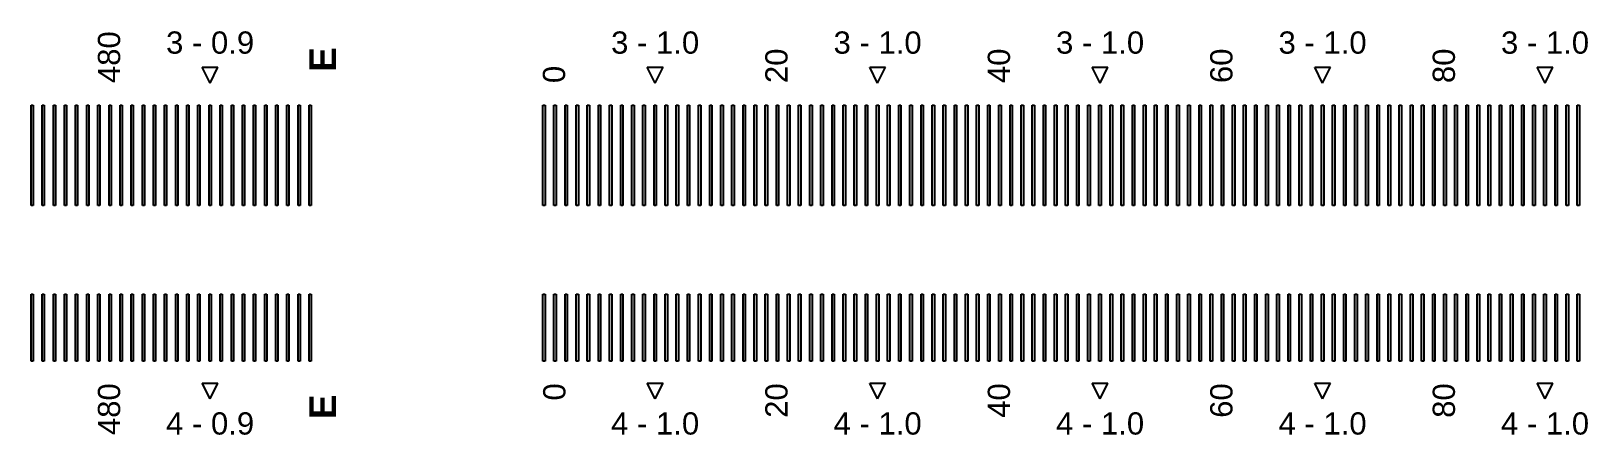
# Model space of a CAD drawing. Extents: x -24493 to 76507, y 84496 to 185496.
# Drawn here: x 28427 to 29127, y 155025 to 155207 of the extents above; entities that cross this region are included whole.
import ezdxf

# ---------------------------------------------------------------- set-up
doc = ezdxf.new("R2010")
doc.units = 13
doc.layers.add('CL - Label-1', color=120, linetype='Continuous')
doc.layers.add('CL - Label-2', color=132, linetype='Continuous')
doc.layers.add('CL - Sub-Micro', color=7, linetype='Continuous', true_color=0x47d1ff)
doc.styles.get("Standard").update_dxf_attribs({"font": 'arial.ttf'})

msp = doc.modelspace()

# ---------------------------------------------------------------- linework, layer by layer
at = {"layer": 'CL - Label-2'}
for p, q in [((28507.24, 155183.36), (28503.7, 155190.46)), ((28503.7, 155190.46), (28510.77, 155190.46)), ((28507.24, 155183.36), (28510.77, 155190.46)), ((28707.29, 155183.36), (28703.75, 155190.46)), ((28703.75, 155190.46), (28710.82, 155190.46)), ((28707.29, 155183.36), (28710.82, 155190.46)), ((28807.29, 155183.36), (28803.75, 155190.46)), ((28803.75, 155190.46), (28810.82, 155190.46)), ((28807.29, 155183.36), (28810.82, 155190.46)), ((28907.29, 155183.36), (28903.75, 155190.46)), ((28903.75, 155190.46), (28910.82, 155190.46)), ((28907.29, 155183.36), (28910.82, 155190.46)), ((29007.29, 155183.36), (29003.75, 155190.46)), ((29003.75, 155190.46), (29010.82, 155190.46)), ((29007.29, 155183.36), (29010.82, 155190.46)), ((29107.29, 155183.36), (29103.75, 155190.46)), ((29103.75, 155190.46), (29110.82, 155190.46)), ((29107.29, 155183.36), (29110.82, 155190.46)), ((28507.24, 155041.29), (28503.7, 155048.39)), ((28503.7, 155048.39), (28510.77, 155048.39)), ((28507.24, 155041.29), (28510.77, 155048.39)), ((28707.29, 155041.29), (28703.75, 155048.39)), ((28703.75, 155048.39), (28710.82, 155048.39)), ((28707.29, 155041.29), (28710.82, 155048.39)), ((28807.29, 155041.29), (28803.75, 155048.39)), ((28803.75, 155048.39), (28810.82, 155048.39)), ((28807.29, 155041.29), (28810.82, 155048.39)), ((28907.29, 155041.29), (28903.75, 155048.39)), ((28903.75, 155048.39), (28910.82, 155048.39)), ((28907.29, 155041.29), (28910.82, 155048.39)), ((29007.29, 155041.29), (29003.75, 155048.39)), ((29003.75, 155048.39), (29010.82, 155048.39)), ((29007.29, 155041.29), (29010.82, 155048.39)), ((29107.29, 155041.29), (29103.75, 155048.39)), ((29103.75, 155048.39), (29110.82, 155048.39)), ((29107.29, 155041.29), (29110.82, 155048.39))]:
    msp.add_line(p, q, dxfattribs=at)
at = {"layer": 'CL - Sub-Micro'}
for p, q in [((28426.79, 155173.36), (28427.69, 155173.36)), ((28426.79, 155128.36), (28426.79, 155173.36)), ((28427.69, 155173.36), (28427.69, 155128.36)), ((28431.79, 155173.36), (28432.69, 155173.36)), ((28431.79, 155128.36), (28431.79, 155173.36)), ((28432.69, 155173.36), (28432.69, 155128.36)), ((28436.79, 155173.36), (28437.69, 155173.36)), ((28436.79, 155128.36), (28436.79, 155173.36)), ((28437.69, 155173.36), (28437.69, 155128.36)), ((28441.79, 155173.36), (28442.69, 155173.36)), ((28441.79, 155128.36), (28441.79, 155173.36)), ((28442.69, 155173.36), (28442.69, 155128.36)), ((28446.79, 155173.36), (28447.69, 155173.36)), ((28446.79, 155128.36), (28446.79, 155173.36)), ((28447.69, 155173.36), (28447.69, 155128.36)), ((28451.79, 155173.36), (28452.69, 155173.36)), ((28451.79, 155128.36), (28451.79, 155173.36)), ((28452.69, 155173.36), (28452.69, 155128.36)), ((28456.79, 155173.36), (28457.69, 155173.36)), ((28456.79, 155128.36), (28456.79, 155173.36)), ((28457.69, 155173.36), (28457.69, 155128.36)), ((28461.79, 155173.36), (28462.69, 155173.36)), ((28461.79, 155128.36), (28461.79, 155173.36)), ((28462.69, 155173.36), (28462.69, 155128.36)), ((28466.79, 155173.36), (28467.69, 155173.36)), ((28466.79, 155128.36), (28466.79, 155173.36)), ((28467.69, 155173.36), (28467.69, 155128.36)), ((28471.79, 155173.36), (28472.69, 155173.36)), ((28471.79, 155128.36), (28471.79, 155173.36)), ((28472.69, 155173.36), (28472.69, 155128.36)), ((28476.79, 155173.36), (28477.69, 155173.36)), ((28476.79, 155128.36), (28476.79, 155173.36)), ((28477.69, 155173.36), (28477.69, 155128.36)), ((28481.79, 155173.36), (28482.69, 155173.36)), ((28481.79, 155128.36), (28481.79, 155173.36)), ((28482.69, 155173.36), (28482.69, 155128.36)), ((28486.79, 155173.36), (28487.69, 155173.36)), ((28486.79, 155128.36), (28486.79, 155173.36)), ((28487.69, 155173.36), (28487.69, 155128.36)), ((28491.79, 155173.36), (28492.69, 155173.36)), ((28491.79, 155128.36), (28491.79, 155173.36)), ((28492.69, 155173.36), (28492.69, 155128.36)), ((28496.79, 155173.36), (28497.69, 155173.36)), ((28496.79, 155128.36), (28496.79, 155173.36)), ((28497.69, 155173.36), (28497.69, 155128.36)), ((28501.79, 155173.36), (28502.69, 155173.36)), ((28501.79, 155128.36), (28501.79, 155173.36)), ((28502.69, 155173.36), (28502.69, 155128.36)), ((28506.79, 155173.36), (28507.69, 155173.36)), ((28506.79, 155128.36), (28506.79, 155173.36)), ((28507.69, 155173.36), (28507.69, 155128.36)), ((28511.79, 155173.36), (28512.69, 155173.36)), ((28511.79, 155128.36), (28511.79, 155173.36)), ((28512.69, 155173.36), (28512.69, 155128.36)), ((28516.79, 155173.36), (28517.69, 155173.36)), ((28516.79, 155128.36), (28516.79, 155173.36)), ((28517.69, 155173.36), (28517.69, 155128.36)), ((28521.79, 155173.36), (28522.69, 155173.36)), ((28521.79, 155128.36), (28521.79, 155173.36)), ((28522.69, 155173.36), (28522.69, 155128.36)), ((28526.79, 155173.36), (28527.69, 155173.36)), ((28526.79, 155128.36), (28526.79, 155173.36)), ((28527.69, 155173.36), (28527.69, 155128.36)), ((28531.79, 155173.36), (28532.69, 155173.36)), ((28531.79, 155128.36), (28531.79, 155173.36)), ((28532.69, 155173.36), (28532.69, 155128.36)), ((28536.79, 155173.36), (28537.69, 155173.36)), ((28536.79, 155128.36), (28536.79, 155173.36)), ((28537.69, 155173.36), (28537.69, 155128.36)), ((28541.79, 155173.36), (28542.69, 155173.36)), ((28541.79, 155128.36), (28541.79, 155173.36)), ((28542.69, 155173.36), (28542.69, 155128.36)), ((28546.79, 155173.36), (28547.69, 155173.36)), ((28546.79, 155128.36), (28546.79, 155173.36)), ((28547.69, 155173.36), (28547.69, 155128.36)), ((28551.79, 155173.36), (28552.69, 155173.36)), ((28551.79, 155128.36), (28551.79, 155173.36)), ((28552.69, 155173.36), (28552.69, 155128.36)), ((28656.79, 155173.36), (28657.79, 155173.36)), ((28656.79, 155128.36), (28656.79, 155173.36)), ((28657.79, 155173.36), (28657.79, 155128.36)), ((28661.79, 155173.36), (28662.79, 155173.36)), ((28661.79, 155128.36), (28661.79, 155173.36)), ((28662.79, 155173.36), (28662.79, 155128.36)), ((28666.79, 155173.36), (28667.79, 155173.36)), ((28666.79, 155128.36), (28666.79, 155173.36)), ((28667.79, 155173.36), (28667.79, 155128.36)), ((28671.79, 155173.36), (28672.79, 155173.36)), ((28671.79, 155128.36), (28671.79, 155173.36)), ((28672.79, 155173.36), (28672.79, 155128.36)), ((28676.79, 155173.36), (28677.79, 155173.36)), ((28676.79, 155128.36), (28676.79, 155173.36)), ((28677.79, 155173.36), (28677.79, 155128.36)), ((28681.79, 155173.36), (28682.79, 155173.36)), ((28681.79, 155128.36), (28681.79, 155173.36)), ((28682.79, 155173.36), (28682.79, 155128.36)), ((28686.79, 155173.36), (28687.79, 155173.36)), ((28686.79, 155128.36), (28686.79, 155173.36)), ((28687.79, 155173.36), (28687.79, 155128.36)), ((28691.79, 155173.36), (28692.79, 155173.36)), ((28691.79, 155128.36), (28691.79, 155173.36)), ((28692.79, 155173.36), (28692.79, 155128.36)), ((28696.79, 155173.36), (28697.79, 155173.36)), ((28696.79, 155128.36), (28696.79, 155173.36)), ((28697.79, 155173.36), (28697.79, 155128.36)), ((28701.79, 155173.36), (28702.79, 155173.36)), ((28701.79, 155128.36), (28701.79, 155173.36)), ((28702.79, 155173.36), (28702.79, 155128.36)), ((28706.79, 155173.36), (28707.79, 155173.36)), ((28706.79, 155128.36), (28706.79, 155173.36)), ((28707.79, 155173.36), (28707.79, 155128.36)), ((28711.79, 155173.36), (28712.79, 155173.36)), ((28711.79, 155128.36), (28711.79, 155173.36)), ((28712.79, 155173.36), (28712.79, 155128.36)), ((28716.79, 155173.36), (28717.79, 155173.36)), ((28716.79, 155128.36), (28716.79, 155173.36)), ((28717.79, 155173.36), (28717.79, 155128.36)), ((28721.79, 155173.36), (28722.79, 155173.36)), ((28721.79, 155128.36), (28721.79, 155173.36)), ((28722.79, 155173.36), (28722.79, 155128.36)), ((28726.79, 155173.36), (28727.79, 155173.36)), ((28726.79, 155128.36), (28726.79, 155173.36)), ((28727.79, 155173.36), (28727.79, 155128.36)), ((28731.79, 155173.36), (28732.79, 155173.36)), ((28731.79, 155128.36), (28731.79, 155173.36)), ((28732.79, 155173.36), (28732.79, 155128.36)), ((28736.79, 155173.36), (28737.79, 155173.36)), ((28736.79, 155128.36), (28736.79, 155173.36)), ((28737.79, 155173.36), (28737.79, 155128.36)), ((28741.79, 155173.36), (28742.79, 155173.36)), ((28741.79, 155128.36), (28741.79, 155173.36)), ((28742.79, 155173.36), (28742.79, 155128.36)), ((28746.79, 155173.36), (28747.79, 155173.36)), ((28746.79, 155128.36), (28746.79, 155173.36)), ((28747.79, 155173.36), (28747.79, 155128.36)), ((28751.79, 155173.36), (28752.79, 155173.36)), ((28751.79, 155128.36), (28751.79, 155173.36)), ((28752.79, 155173.36), (28752.79, 155128.36)), ((28756.79, 155173.36), (28757.79, 155173.36)), ((28756.79, 155128.36), (28756.79, 155173.36)), ((28757.79, 155173.36), (28757.79, 155128.36)), ((28761.79, 155173.36), (28762.79, 155173.36)), ((28761.79, 155128.36), (28761.79, 155173.36)), ((28762.79, 155173.36), (28762.79, 155128.36)), ((28766.79, 155173.36), (28767.79, 155173.36)), ((28766.79, 155128.36), (28766.79, 155173.36)), ((28767.79, 155173.36), (28767.79, 155128.36)), ((28771.79, 155173.36), (28772.79, 155173.36)), ((28771.79, 155128.36), (28771.79, 155173.36)), ((28772.79, 155173.36), (28772.79, 155128.36)), ((28776.79, 155173.36), (28777.79, 155173.36)), ((28776.79, 155128.36), (28776.79, 155173.36)), ((28777.79, 155173.36), (28777.79, 155128.36)), ((28781.79, 155173.36), (28782.79, 155173.36)), ((28781.79, 155128.36), (28781.79, 155173.36)), ((28782.79, 155173.36), (28782.79, 155128.36)), ((28786.79, 155173.36), (28787.79, 155173.36)), ((28786.79, 155128.36), (28786.79, 155173.36)), ((28787.79, 155173.36), (28787.79, 155128.36)), ((28791.79, 155173.36), (28792.79, 155173.36)), ((28791.79, 155128.36), (28791.79, 155173.36)), ((28792.79, 155173.36), (28792.79, 155128.36)), ((28796.79, 155173.36), (28797.79, 155173.36)), ((28796.79, 155128.36), (28796.79, 155173.36)), ((28797.79, 155173.36), (28797.79, 155128.36)), ((28801.79, 155173.36), (28802.79, 155173.36)), ((28801.79, 155128.36), (28801.79, 155173.36)), ((28802.79, 155173.36), (28802.79, 155128.36)), ((28806.79, 155173.36), (28807.79, 155173.36)), ((28806.79, 155128.36), (28806.79, 155173.36)), ((28807.79, 155173.36), (28807.79, 155128.36)), ((28811.79, 155173.36), (28812.79, 155173.36)), ((28811.79, 155128.36), (28811.79, 155173.36)), ((28812.79, 155173.36), (28812.79, 155128.36)), ((28816.79, 155173.36), (28817.79, 155173.36)), ((28816.79, 155128.36), (28816.79, 155173.36)), ((28817.79, 155173.36), (28817.79, 155128.36)), ((28821.79, 155173.36), (28822.79, 155173.36)), ((28821.79, 155128.36), (28821.79, 155173.36)), ((28822.79, 155173.36), (28822.79, 155128.36)), ((28826.79, 155173.36), (28827.79, 155173.36)), ((28826.79, 155128.36), (28826.79, 155173.36)), ((28827.79, 155173.36), (28827.79, 155128.36)), ((28831.79, 155173.36), (28832.79, 155173.36)), ((28831.79, 155128.36), (28831.79, 155173.36)), ((28832.79, 155173.36), (28832.79, 155128.36)), ((28836.79, 155173.36), (28837.79, 155173.36)), ((28836.79, 155128.36), (28836.79, 155173.36)), ((28837.79, 155173.36), (28837.79, 155128.36)), ((28841.79, 155173.36), (28842.79, 155173.36)), ((28841.79, 155128.36), (28841.79, 155173.36)), ((28842.79, 155173.36), (28842.79, 155128.36)), ((28846.79, 155173.36), (28847.79, 155173.36)), ((28846.79, 155128.36), (28846.79, 155173.36)), ((28847.79, 155173.36), (28847.79, 155128.36)), ((28851.79, 155173.36), (28852.79, 155173.36)), ((28851.79, 155128.36), (28851.79, 155173.36)), ((28852.79, 155173.36), (28852.79, 155128.36)), ((28856.79, 155173.36), (28857.79, 155173.36)), ((28856.79, 155128.36), (28856.79, 155173.36)), ((28857.79, 155173.36), (28857.79, 155128.36)), ((28861.79, 155173.36), (28862.79, 155173.36)), ((28861.79, 155128.36), (28861.79, 155173.36)), ((28862.79, 155173.36), (28862.79, 155128.36)), ((28866.79, 155173.36), (28867.79, 155173.36)), ((28866.79, 155128.36), (28866.79, 155173.36)), ((28867.79, 155173.36), (28867.79, 155128.36)), ((28871.79, 155173.36), (28872.79, 155173.36)), ((28871.79, 155128.36), (28871.79, 155173.36)), ((28872.79, 155173.36), (28872.79, 155128.36)), ((28876.79, 155173.36), (28877.79, 155173.36)), ((28876.79, 155128.36), (28876.79, 155173.36)), ((28877.79, 155173.36), (28877.79, 155128.36)), ((28881.79, 155173.36), (28882.79, 155173.36)), ((28881.79, 155128.36), (28881.79, 155173.36)), ((28882.79, 155173.36), (28882.79, 155128.36)), ((28886.79, 155173.36), (28887.79, 155173.36)), ((28886.79, 155128.36), (28886.79, 155173.36)), ((28887.79, 155173.36), (28887.79, 155128.36)), ((28891.79, 155173.36), (28892.79, 155173.36)), ((28891.79, 155128.36), (28891.79, 155173.36)), ((28892.79, 155173.36), (28892.79, 155128.36)), ((28896.79, 155173.36), (28897.79, 155173.36)), ((28896.79, 155128.36), (28896.79, 155173.36)), ((28897.79, 155173.36), (28897.79, 155128.36)), ((28901.79, 155173.36), (28902.79, 155173.36)), ((28901.79, 155128.36), (28901.79, 155173.36)), ((28902.79, 155173.36), (28902.79, 155128.36)), ((28906.79, 155173.36), (28907.79, 155173.36)), ((28906.79, 155128.36), (28906.79, 155173.36)), ((28907.79, 155173.36), (28907.79, 155128.36)), ((28911.79, 155173.36), (28912.79, 155173.36)), ((28911.79, 155128.36), (28911.79, 155173.36)), ((28912.79, 155173.36), (28912.79, 155128.36)), ((28916.79, 155173.36), (28917.79, 155173.36)), ((28916.79, 155128.36), (28916.79, 155173.36)), ((28917.79, 155173.36), (28917.79, 155128.36)), ((28921.79, 155173.36), (28922.79, 155173.36)), ((28921.79, 155128.36), (28921.79, 155173.36)), ((28922.79, 155173.36), (28922.79, 155128.36)), ((28926.79, 155173.36), (28927.79, 155173.36)), ((28926.79, 155128.36), (28926.79, 155173.36)), ((28927.79, 155173.36), (28927.79, 155128.36)), ((28931.79, 155173.36), (28932.79, 155173.36)), ((28931.79, 155128.36), (28931.79, 155173.36)), ((28932.79, 155173.36), (28932.79, 155128.36)), ((28936.79, 155173.36), (28937.79, 155173.36)), ((28936.79, 155128.36), (28936.79, 155173.36)), ((28937.79, 155173.36), (28937.79, 155128.36)), ((28941.79, 155173.36), (28942.79, 155173.36)), ((28941.79, 155128.36), (28941.79, 155173.36)), ((28942.79, 155173.36), (28942.79, 155128.36)), ((28946.79, 155173.36), (28947.79, 155173.36)), ((28946.79, 155128.36), (28946.79, 155173.36)), ((28947.79, 155173.36), (28947.79, 155128.36)), ((28951.79, 155173.36), (28952.79, 155173.36)), ((28951.79, 155128.36), (28951.79, 155173.36)), ((28952.79, 155173.36), (28952.79, 155128.36)), ((28956.79, 155173.36), (28957.79, 155173.36)), ((28956.79, 155128.36), (28956.79, 155173.36)), ((28957.79, 155173.36), (28957.79, 155128.36)), ((28961.79, 155173.36), (28962.79, 155173.36)), ((28961.79, 155128.36), (28961.79, 155173.36)), ((28962.79, 155173.36), (28962.79, 155128.36)), ((28966.79, 155173.36), (28967.79, 155173.36)), ((28966.79, 155128.36), (28966.79, 155173.36)), ((28967.79, 155173.36), (28967.79, 155128.36)), ((28971.79, 155173.36), (28972.79, 155173.36)), ((28971.79, 155128.36), (28971.79, 155173.36)), ((28972.79, 155173.36), (28972.79, 155128.36)), ((28976.79, 155173.36), (28977.79, 155173.36)), ((28976.79, 155128.36), (28976.79, 155173.36)), ((28977.79, 155173.36), (28977.79, 155128.36)), ((28981.79, 155173.36), (28982.79, 155173.36)), ((28981.79, 155128.36), (28981.79, 155173.36)), ((28982.79, 155173.36), (28982.79, 155128.36)), ((28986.79, 155173.36), (28987.79, 155173.36)), ((28986.79, 155128.36), (28986.79, 155173.36)), ((28987.79, 155173.36), (28987.79, 155128.36)), ((28991.79, 155173.36), (28992.79, 155173.36)), ((28991.79, 155128.36), (28991.79, 155173.36)), ((28992.79, 155173.36), (28992.79, 155128.36)), ((28996.79, 155173.36), (28997.79, 155173.36)), ((28996.79, 155128.36), (28996.79, 155173.36)), ((28997.79, 155173.36), (28997.79, 155128.36)), ((29001.79, 155173.36), (29002.79, 155173.36)), ((29001.79, 155128.36), (29001.79, 155173.36)), ((29002.79, 155173.36), (29002.79, 155128.36)), ((29006.79, 155173.36), (29007.79, 155173.36)), ((29006.79, 155128.36), (29006.79, 155173.36)), ((29007.79, 155173.36), (29007.79, 155128.36)), ((29011.79, 155173.36), (29012.79, 155173.36)), ((29011.79, 155128.36), (29011.79, 155173.36)), ((29012.79, 155173.36), (29012.79, 155128.36)), ((29016.79, 155173.36), (29017.79, 155173.36)), ((29016.79, 155128.36), (29016.79, 155173.36)), ((29017.79, 155173.36), (29017.79, 155128.36)), ((29021.79, 155173.36), (29022.79, 155173.36)), ((29021.79, 155128.36), (29021.79, 155173.36)), ((29022.79, 155173.36), (29022.79, 155128.36)), ((29026.79, 155173.36), (29027.79, 155173.36)), ((29026.79, 155128.36), (29026.79, 155173.36)), ((29027.79, 155173.36), (29027.79, 155128.36)), ((29031.79, 155173.36), (29032.79, 155173.36)), ((29031.79, 155128.36), (29031.79, 155173.36)), ((29032.79, 155173.36), (29032.79, 155128.36)), ((29036.79, 155173.36), (29037.79, 155173.36)), ((29036.79, 155128.36), (29036.79, 155173.36)), ((29037.79, 155173.36), (29037.79, 155128.36)), ((29041.79, 155173.36), (29042.79, 155173.36)), ((29041.79, 155128.36), (29041.79, 155173.36)), ((29042.79, 155173.36), (29042.79, 155128.36)), ((29046.79, 155173.36), (29047.79, 155173.36)), ((29046.79, 155128.36), (29046.79, 155173.36)), ((29047.79, 155173.36), (29047.79, 155128.36)), ((29051.79, 155173.36), (29052.79, 155173.36)), ((29051.79, 155128.36), (29051.79, 155173.36)), ((29052.79, 155173.36), (29052.79, 155128.36)), ((29056.79, 155173.36), (29057.79, 155173.36)), ((29056.79, 155128.36), (29056.79, 155173.36)), ((29057.79, 155173.36), (29057.79, 155128.36)), ((29061.79, 155173.36), (29062.79, 155173.36)), ((29061.79, 155128.36), (29061.79, 155173.36)), ((29062.79, 155173.36), (29062.79, 155128.36)), ((29066.79, 155173.36), (29067.79, 155173.36)), ((29066.79, 155128.36), (29066.79, 155173.36)), ((29067.79, 155173.36), (29067.79, 155128.36)), ((29071.79, 155173.36), (29072.79, 155173.36)), ((29071.79, 155128.36), (29071.79, 155173.36)), ((29072.79, 155173.36), (29072.79, 155128.36)), ((29076.79, 155173.36), (29077.79, 155173.36)), ((29076.79, 155128.36), (29076.79, 155173.36)), ((29077.79, 155173.36), (29077.79, 155128.36)), ((29081.79, 155173.36), (29082.79, 155173.36)), ((29081.79, 155128.36), (29081.79, 155173.36)), ((29082.79, 155173.36), (29082.79, 155128.36)), ((29086.79, 155173.36), (29087.79, 155173.36)), ((29086.79, 155128.36), (29086.79, 155173.36)), ((29087.79, 155173.36), (29087.79, 155128.36)), ((29091.79, 155173.36), (29092.79, 155173.36)), ((29091.79, 155128.36), (29091.79, 155173.36)), ((29092.79, 155173.36), (29092.79, 155128.36)), ((29096.79, 155173.36), (29097.79, 155173.36)), ((29096.79, 155128.36), (29096.79, 155173.36)), ((29097.79, 155173.36), (29097.79, 155128.36)), ((29101.79, 155173.36), (29102.79, 155173.36)), ((29101.79, 155128.36), (29101.79, 155173.36)), ((29102.79, 155173.36), (29102.79, 155128.36)), ((29106.79, 155173.36), (29107.79, 155173.36)), ((29106.79, 155128.36), (29106.79, 155173.36)), ((29107.79, 155173.36), (29107.79, 155128.36)), ((29111.79, 155173.36), (29112.79, 155173.36)), ((29111.79, 155128.36), (29111.79, 155173.36)), ((29112.79, 155173.36), (29112.79, 155128.36)), ((29116.79, 155173.36), (29117.79, 155173.36)), ((29116.79, 155128.36), (29116.79, 155173.36)), ((29117.79, 155173.36), (29117.79, 155128.36)), ((29121.79, 155173.36), (29122.79, 155173.36)), ((29121.79, 155128.36), (29121.79, 155173.36)), ((29122.79, 155173.36), (29122.79, 155128.36)), ((28427.69, 155128.36), (28426.79, 155128.36)), ((28432.69, 155128.36), (28431.79, 155128.36)), ((28437.69, 155128.36), (28436.79, 155128.36)), ((28442.69, 155128.36), (28441.79, 155128.36)), ((28447.69, 155128.36), (28446.79, 155128.36)), ((28452.69, 155128.36), (28451.79, 155128.36)), ((28457.69, 155128.36), (28456.79, 155128.36)), ((28462.69, 155128.36), (28461.79, 155128.36)), ((28467.69, 155128.36), (28466.79, 155128.36)), ((28472.69, 155128.36), (28471.79, 155128.36)), ((28477.69, 155128.36), (28476.79, 155128.36)), ((28482.69, 155128.36), (28481.79, 155128.36)), ((28487.69, 155128.36), (28486.79, 155128.36)), ((28492.69, 155128.36), (28491.79, 155128.36)), ((28497.69, 155128.36), (28496.79, 155128.36)), ((28502.69, 155128.36), (28501.79, 155128.36)), ((28507.69, 155128.36), (28506.79, 155128.36)), ((28512.69, 155128.36), (28511.79, 155128.36)), ((28517.69, 155128.36), (28516.79, 155128.36)), ((28522.69, 155128.36), (28521.79, 155128.36)), ((28527.69, 155128.36), (28526.79, 155128.36)), ((28532.69, 155128.36), (28531.79, 155128.36)), ((28537.69, 155128.36), (28536.79, 155128.36)), ((28542.69, 155128.36), (28541.79, 155128.36)), ((28547.69, 155128.36), (28546.79, 155128.36)), ((28552.69, 155128.36), (28551.79, 155128.36)), ((28657.79, 155128.36), (28656.79, 155128.36)), ((28662.79, 155128.36), (28661.79, 155128.36)), ((28667.79, 155128.36), (28666.79, 155128.36)), ((28672.79, 155128.36), (28671.79, 155128.36)), ((28677.79, 155128.36), (28676.79, 155128.36)), ((28682.79, 155128.36), (28681.79, 155128.36)), ((28687.79, 155128.36), (28686.79, 155128.36)), ((28692.79, 155128.36), (28691.79, 155128.36)), ((28697.79, 155128.36), (28696.79, 155128.36)), ((28702.79, 155128.36), (28701.79, 155128.36)), ((28707.79, 155128.36), (28706.79, 155128.36)), ((28712.79, 155128.36), (28711.79, 155128.36)), ((28717.79, 155128.36), (28716.79, 155128.36)), ((28722.79, 155128.36), (28721.79, 155128.36)), ((28727.79, 155128.36), (28726.79, 155128.36)), ((28732.79, 155128.36), (28731.79, 155128.36)), ((28737.79, 155128.36), (28736.79, 155128.36)), ((28742.79, 155128.36), (28741.79, 155128.36)), ((28747.79, 155128.36), (28746.79, 155128.36)), ((28752.79, 155128.36), (28751.79, 155128.36)), ((28757.79, 155128.36), (28756.79, 155128.36)), ((28762.79, 155128.36), (28761.79, 155128.36)), ((28767.79, 155128.36), (28766.79, 155128.36)), ((28772.79, 155128.36), (28771.79, 155128.36)), ((28777.79, 155128.36), (28776.79, 155128.36)), ((28782.79, 155128.36), (28781.79, 155128.36)), ((28787.79, 155128.36), (28786.79, 155128.36)), ((28792.79, 155128.36), (28791.79, 155128.36)), ((28797.79, 155128.36), (28796.79, 155128.36)), ((28802.79, 155128.36), (28801.79, 155128.36)), ((28807.79, 155128.36), (28806.79, 155128.36)), ((28812.79, 155128.36), (28811.79, 155128.36)), ((28817.79, 155128.36), (28816.79, 155128.36)), ((28822.79, 155128.36), (28821.79, 155128.36)), ((28827.79, 155128.36), (28826.79, 155128.36)), ((28832.79, 155128.36), (28831.79, 155128.36)), ((28837.79, 155128.36), (28836.79, 155128.36)), ((28842.79, 155128.36), (28841.79, 155128.36)), ((28847.79, 155128.36), (28846.79, 155128.36)), ((28852.79, 155128.36), (28851.79, 155128.36)), ((28857.79, 155128.36), (28856.79, 155128.36)), ((28862.79, 155128.36), (28861.79, 155128.36)), ((28867.79, 155128.36), (28866.79, 155128.36)), ((28872.79, 155128.36), (28871.79, 155128.36)), ((28877.79, 155128.36), (28876.79, 155128.36)), ((28882.79, 155128.36), (28881.79, 155128.36)), ((28887.79, 155128.36), (28886.79, 155128.36)), ((28892.79, 155128.36), (28891.79, 155128.36)), ((28897.79, 155128.36), (28896.79, 155128.36)), ((28902.79, 155128.36), (28901.79, 155128.36)), ((28907.79, 155128.36), (28906.79, 155128.36)), ((28912.79, 155128.36), (28911.79, 155128.36)), ((28917.79, 155128.36), (28916.79, 155128.36)), ((28922.79, 155128.36), (28921.79, 155128.36)), ((28927.79, 155128.36), (28926.79, 155128.36)), ((28932.79, 155128.36), (28931.79, 155128.36)), ((28937.79, 155128.36), (28936.79, 155128.36)), ((28942.79, 155128.36), (28941.79, 155128.36)), ((28947.79, 155128.36), (28946.79, 155128.36)), ((28952.79, 155128.36), (28951.79, 155128.36)), ((28957.79, 155128.36), (28956.79, 155128.36)), ((28962.79, 155128.36), (28961.79, 155128.36)), ((28967.79, 155128.36), (28966.79, 155128.36)), ((28972.79, 155128.36), (28971.79, 155128.36)), ((28977.79, 155128.36), (28976.79, 155128.36)), ((28982.79, 155128.36), (28981.79, 155128.36)), ((28987.79, 155128.36), (28986.79, 155128.36)), ((28992.79, 155128.36), (28991.79, 155128.36)), ((28997.79, 155128.36), (28996.79, 155128.36)), ((29002.79, 155128.36), (29001.79, 155128.36)), ((29007.79, 155128.36), (29006.79, 155128.36)), ((29012.79, 155128.36), (29011.79, 155128.36)), ((29017.79, 155128.36), (29016.79, 155128.36)), ((29022.79, 155128.36), (29021.79, 155128.36)), ((29027.79, 155128.36), (29026.79, 155128.36)), ((29032.79, 155128.36), (29031.79, 155128.36)), ((29037.79, 155128.36), (29036.79, 155128.36)), ((29042.79, 155128.36), (29041.79, 155128.36)), ((29047.79, 155128.36), (29046.79, 155128.36)), ((29052.79, 155128.36), (29051.79, 155128.36)), ((29057.79, 155128.36), (29056.79, 155128.36)), ((29062.79, 155128.36), (29061.79, 155128.36)), ((29067.79, 155128.36), (29066.79, 155128.36)), ((29072.79, 155128.36), (29071.79, 155128.36)), ((29077.79, 155128.36), (29076.79, 155128.36)), ((29082.79, 155128.36), (29081.79, 155128.36)), ((29087.79, 155128.36), (29086.79, 155128.36)), ((29092.79, 155128.36), (29091.79, 155128.36)), ((29097.79, 155128.36), (29096.79, 155128.36)), ((29102.79, 155128.36), (29101.79, 155128.36)), ((29107.79, 155128.36), (29106.79, 155128.36)), ((29112.79, 155128.36), (29111.79, 155128.36)), ((29117.79, 155128.36), (29116.79, 155128.36)), ((29122.79, 155128.36), (29121.79, 155128.36)), ((28426.79, 155088.36), (28427.69, 155088.36)), ((28426.79, 155058.36), (28426.79, 155088.36)), ((28427.69, 155088.36), (28427.69, 155058.36)), ((28431.79, 155088.36), (28432.69, 155088.36)), ((28431.79, 155058.36), (28431.79, 155088.36)), ((28432.69, 155088.36), (28432.69, 155058.36)), ((28436.79, 155088.36), (28437.69, 155088.36)), ((28436.79, 155058.36), (28436.79, 155088.36)), ((28437.69, 155088.36), (28437.69, 155058.36)), ((28441.79, 155088.36), (28442.69, 155088.36)), ((28441.79, 155058.36), (28441.79, 155088.36)), ((28442.69, 155088.36), (28442.69, 155058.36)), ((28446.79, 155088.36), (28447.69, 155088.36)), ((28446.79, 155058.36), (28446.79, 155088.36)), ((28447.69, 155088.36), (28447.69, 155058.36)), ((28451.79, 155088.36), (28452.69, 155088.36)), ((28451.79, 155058.36), (28451.79, 155088.36)), ((28452.69, 155088.36), (28452.69, 155058.36)), ((28456.79, 155088.36), (28457.69, 155088.36)), ((28456.79, 155058.36), (28456.79, 155088.36)), ((28457.69, 155088.36), (28457.69, 155058.36)), ((28461.79, 155088.36), (28462.69, 155088.36)), ((28461.79, 155058.36), (28461.79, 155088.36)), ((28462.69, 155088.36), (28462.69, 155058.36)), ((28466.79, 155088.36), (28467.69, 155088.36)), ((28466.79, 155058.36), (28466.79, 155088.36)), ((28467.69, 155088.36), (28467.69, 155058.36)), ((28471.79, 155088.36), (28472.69, 155088.36)), ((28471.79, 155058.36), (28471.79, 155088.36)), ((28472.69, 155088.36), (28472.69, 155058.36)), ((28476.79, 155088.36), (28477.69, 155088.36)), ((28476.79, 155058.36), (28476.79, 155088.36)), ((28477.69, 155088.36), (28477.69, 155058.36)), ((28481.79, 155088.36), (28482.69, 155088.36)), ((28481.79, 155058.36), (28481.79, 155088.36)), ((28482.69, 155088.36), (28482.69, 155058.36)), ((28486.79, 155088.36), (28487.69, 155088.36)), ((28486.79, 155058.36), (28486.79, 155088.36)), ((28487.69, 155088.36), (28487.69, 155058.36)), ((28491.79, 155088.36), (28492.69, 155088.36)), ((28491.79, 155058.36), (28491.79, 155088.36)), ((28492.69, 155088.36), (28492.69, 155058.36)), ((28496.79, 155088.36), (28497.69, 155088.36)), ((28496.79, 155058.36), (28496.79, 155088.36)), ((28497.69, 155088.36), (28497.69, 155058.36)), ((28501.79, 155088.36), (28502.69, 155088.36)), ((28501.79, 155058.36), (28501.79, 155088.36)), ((28502.69, 155088.36), (28502.69, 155058.36)), ((28506.79, 155088.36), (28507.69, 155088.36)), ((28506.79, 155058.36), (28506.79, 155088.36)), ((28507.69, 155088.36), (28507.69, 155058.36)), ((28511.79, 155088.36), (28512.69, 155088.36)), ((28511.79, 155058.36), (28511.79, 155088.36)), ((28512.69, 155088.36), (28512.69, 155058.36)), ((28516.79, 155088.36), (28517.69, 155088.36)), ((28516.79, 155058.36), (28516.79, 155088.36)), ((28517.69, 155088.36), (28517.69, 155058.36)), ((28521.79, 155088.36), (28522.69, 155088.36)), ((28521.79, 155058.36), (28521.79, 155088.36)), ((28522.69, 155088.36), (28522.69, 155058.36)), ((28526.79, 155088.36), (28527.69, 155088.36)), ((28526.79, 155058.36), (28526.79, 155088.36)), ((28527.69, 155088.36), (28527.69, 155058.36)), ((28531.79, 155088.36), (28532.69, 155088.36)), ((28531.79, 155058.36), (28531.79, 155088.36)), ((28532.69, 155088.36), (28532.69, 155058.36)), ((28536.79, 155088.36), (28537.69, 155088.36)), ((28536.79, 155058.36), (28536.79, 155088.36)), ((28537.69, 155088.36), (28537.69, 155058.36)), ((28541.79, 155088.36), (28542.69, 155088.36)), ((28541.79, 155058.36), (28541.79, 155088.36)), ((28542.69, 155088.36), (28542.69, 155058.36)), ((28546.79, 155088.36), (28547.69, 155088.36)), ((28546.79, 155058.36), (28546.79, 155088.36)), ((28547.69, 155088.36), (28547.69, 155058.36)), ((28551.79, 155088.36), (28552.69, 155088.36)), ((28551.79, 155058.36), (28551.79, 155088.36)), ((28552.69, 155088.36), (28552.69, 155058.36)), ((28656.79, 155088.36), (28657.79, 155088.36)), ((28656.79, 155058.36), (28656.79, 155088.36)), ((28657.79, 155088.36), (28657.79, 155058.36)), ((28661.79, 155088.36), (28662.79, 155088.36)), ((28661.79, 155058.36), (28661.79, 155088.36)), ((28662.79, 155088.36), (28662.79, 155058.36)), ((28666.79, 155088.36), (28667.79, 155088.36)), ((28666.79, 155058.36), (28666.79, 155088.36)), ((28667.79, 155088.36), (28667.79, 155058.36)), ((28671.79, 155088.36), (28672.79, 155088.36)), ((28671.79, 155058.36), (28671.79, 155088.36)), ((28672.79, 155088.36), (28672.79, 155058.36)), ((28676.79, 155088.36), (28677.79, 155088.36)), ((28676.79, 155058.36), (28676.79, 155088.36)), ((28677.79, 155088.36), (28677.79, 155058.36)), ((28681.79, 155088.36), (28682.79, 155088.36)), ((28681.79, 155058.36), (28681.79, 155088.36)), ((28682.79, 155088.36), (28682.79, 155058.36)), ((28686.79, 155088.36), (28687.79, 155088.36)), ((28686.79, 155058.36), (28686.79, 155088.36)), ((28687.79, 155088.36), (28687.79, 155058.36)), ((28691.79, 155088.36), (28692.79, 155088.36)), ((28691.79, 155058.36), (28691.79, 155088.36)), ((28692.79, 155088.36), (28692.79, 155058.36)), ((28696.79, 155088.36), (28697.79, 155088.36)), ((28696.79, 155058.36), (28696.79, 155088.36)), ((28697.79, 155088.36), (28697.79, 155058.36)), ((28701.79, 155088.36), (28702.79, 155088.36)), ((28701.79, 155058.36), (28701.79, 155088.36)), ((28702.79, 155088.36), (28702.79, 155058.36)), ((28706.79, 155088.36), (28707.79, 155088.36)), ((28706.79, 155058.36), (28706.79, 155088.36)), ((28707.79, 155088.36), (28707.79, 155058.36)), ((28711.79, 155088.36), (28712.79, 155088.36)), ((28711.79, 155058.36), (28711.79, 155088.36)), ((28712.79, 155088.36), (28712.79, 155058.36)), ((28716.79, 155088.36), (28717.79, 155088.36)), ((28716.79, 155058.36), (28716.79, 155088.36)), ((28717.79, 155088.36), (28717.79, 155058.36)), ((28721.79, 155088.36), (28722.79, 155088.36)), ((28721.79, 155058.36), (28721.79, 155088.36)), ((28722.79, 155088.36), (28722.79, 155058.36)), ((28726.79, 155088.36), (28727.79, 155088.36)), ((28726.79, 155058.36), (28726.79, 155088.36)), ((28727.79, 155088.36), (28727.79, 155058.36)), ((28731.79, 155088.36), (28732.79, 155088.36)), ((28731.79, 155058.36), (28731.79, 155088.36)), ((28732.79, 155088.36), (28732.79, 155058.36)), ((28736.79, 155088.36), (28737.79, 155088.36)), ((28736.79, 155058.36), (28736.79, 155088.36)), ((28737.79, 155088.36), (28737.79, 155058.36)), ((28741.79, 155088.36), (28742.79, 155088.36)), ((28741.79, 155058.36), (28741.79, 155088.36)), ((28742.79, 155088.36), (28742.79, 155058.36)), ((28746.79, 155088.36), (28747.79, 155088.36)), ((28746.79, 155058.36), (28746.79, 155088.36)), ((28747.79, 155088.36), (28747.79, 155058.36)), ((28751.79, 155088.36), (28752.79, 155088.36)), ((28751.79, 155058.36), (28751.79, 155088.36)), ((28752.79, 155088.36), (28752.79, 155058.36)), ((28756.79, 155088.36), (28757.79, 155088.36)), ((28756.79, 155058.36), (28756.79, 155088.36)), ((28757.79, 155088.36), (28757.79, 155058.36)), ((28761.79, 155088.36), (28762.79, 155088.36)), ((28761.79, 155058.36), (28761.79, 155088.36)), ((28762.79, 155088.36), (28762.79, 155058.36)), ((28766.79, 155088.36), (28767.79, 155088.36)), ((28766.79, 155058.36), (28766.79, 155088.36)), ((28767.79, 155088.36), (28767.79, 155058.36)), ((28771.79, 155088.36), (28772.79, 155088.36)), ((28771.79, 155058.36), (28771.79, 155088.36)), ((28772.79, 155088.36), (28772.79, 155058.36)), ((28776.79, 155088.36), (28777.79, 155088.36)), ((28776.79, 155058.36), (28776.79, 155088.36)), ((28777.79, 155088.36), (28777.79, 155058.36)), ((28781.79, 155088.36), (28782.79, 155088.36)), ((28781.79, 155058.36), (28781.79, 155088.36)), ((28782.79, 155088.36), (28782.79, 155058.36)), ((28786.79, 155088.36), (28787.79, 155088.36)), ((28786.79, 155058.36), (28786.79, 155088.36)), ((28787.79, 155088.36), (28787.79, 155058.36)), ((28791.79, 155088.36), (28792.79, 155088.36)), ((28791.79, 155058.36), (28791.79, 155088.36)), ((28792.79, 155088.36), (28792.79, 155058.36)), ((28796.79, 155088.36), (28797.79, 155088.36)), ((28796.79, 155058.36), (28796.79, 155088.36)), ((28797.79, 155088.36), (28797.79, 155058.36)), ((28801.79, 155088.36), (28802.79, 155088.36)), ((28801.79, 155058.36), (28801.79, 155088.36)), ((28802.79, 155088.36), (28802.79, 155058.36)), ((28806.79, 155088.36), (28807.79, 155088.36)), ((28806.79, 155058.36), (28806.79, 155088.36)), ((28807.79, 155088.36), (28807.79, 155058.36)), ((28811.79, 155088.36), (28812.79, 155088.36)), ((28811.79, 155058.36), (28811.79, 155088.36)), ((28812.79, 155088.36), (28812.79, 155058.36)), ((28816.79, 155088.36), (28817.79, 155088.36)), ((28816.79, 155058.36), (28816.79, 155088.36)), ((28817.79, 155088.36), (28817.79, 155058.36)), ((28821.79, 155088.36), (28822.79, 155088.36)), ((28821.79, 155058.36), (28821.79, 155088.36)), ((28822.79, 155088.36), (28822.79, 155058.36)), ((28826.79, 155088.36), (28827.79, 155088.36)), ((28826.79, 155058.36), (28826.79, 155088.36)), ((28827.79, 155088.36), (28827.79, 155058.36)), ((28831.79, 155088.36), (28832.79, 155088.36)), ((28831.79, 155058.36), (28831.79, 155088.36)), ((28832.79, 155088.36), (28832.79, 155058.36)), ((28836.79, 155088.36), (28837.79, 155088.36)), ((28836.79, 155058.36), (28836.79, 155088.36)), ((28837.79, 155088.36), (28837.79, 155058.36)), ((28841.79, 155088.36), (28842.79, 155088.36)), ((28841.79, 155058.36), (28841.79, 155088.36)), ((28842.79, 155088.36), (28842.79, 155058.36)), ((28846.79, 155088.36), (28847.79, 155088.36)), ((28846.79, 155058.36), (28846.79, 155088.36)), ((28847.79, 155088.36), (28847.79, 155058.36)), ((28851.79, 155088.36), (28852.79, 155088.36)), ((28851.79, 155058.36), (28851.79, 155088.36)), ((28852.79, 155088.36), (28852.79, 155058.36)), ((28856.79, 155088.36), (28857.79, 155088.36)), ((28856.79, 155058.36), (28856.79, 155088.36)), ((28857.79, 155088.36), (28857.79, 155058.36)), ((28861.79, 155088.36), (28862.79, 155088.36)), ((28861.79, 155058.36), (28861.79, 155088.36)), ((28862.79, 155088.36), (28862.79, 155058.36)), ((28866.79, 155088.36), (28867.79, 155088.36)), ((28866.79, 155058.36), (28866.79, 155088.36)), ((28867.79, 155088.36), (28867.79, 155058.36)), ((28871.79, 155088.36), (28872.79, 155088.36)), ((28871.79, 155058.36), (28871.79, 155088.36)), ((28872.79, 155088.36), (28872.79, 155058.36)), ((28876.79, 155088.36), (28877.79, 155088.36)), ((28876.79, 155058.36), (28876.79, 155088.36)), ((28877.79, 155088.36), (28877.79, 155058.36)), ((28881.79, 155088.36), (28882.79, 155088.36)), ((28881.79, 155058.36), (28881.79, 155088.36)), ((28882.79, 155088.36), (28882.79, 155058.36)), ((28886.79, 155088.36), (28887.79, 155088.36)), ((28886.79, 155058.36), (28886.79, 155088.36)), ((28887.79, 155088.36), (28887.79, 155058.36)), ((28891.79, 155088.36), (28892.79, 155088.36)), ((28891.79, 155058.36), (28891.79, 155088.36)), ((28892.79, 155088.36), (28892.79, 155058.36)), ((28896.79, 155088.36), (28897.79, 155088.36)), ((28896.79, 155058.36), (28896.79, 155088.36)), ((28897.79, 155088.36), (28897.79, 155058.36)), ((28901.79, 155088.36), (28902.79, 155088.36)), ((28901.79, 155058.36), (28901.79, 155088.36)), ((28902.79, 155088.36), (28902.79, 155058.36)), ((28906.79, 155088.36), (28907.79, 155088.36)), ((28906.79, 155058.36), (28906.79, 155088.36)), ((28907.79, 155088.36), (28907.79, 155058.36)), ((28911.79, 155088.36), (28912.79, 155088.36)), ((28911.79, 155058.36), (28911.79, 155088.36)), ((28912.79, 155088.36), (28912.79, 155058.36)), ((28916.79, 155088.36), (28917.79, 155088.36)), ((28916.79, 155058.36), (28916.79, 155088.36)), ((28917.79, 155088.36), (28917.79, 155058.36)), ((28921.79, 155088.36), (28922.79, 155088.36)), ((28921.79, 155058.36), (28921.79, 155088.36)), ((28922.79, 155088.36), (28922.79, 155058.36)), ((28926.79, 155088.36), (28927.79, 155088.36)), ((28926.79, 155058.36), (28926.79, 155088.36)), ((28927.79, 155088.36), (28927.79, 155058.36)), ((28931.79, 155088.36), (28932.79, 155088.36)), ((28931.79, 155058.36), (28931.79, 155088.36)), ((28932.79, 155088.36), (28932.79, 155058.36)), ((28936.79, 155088.36), (28937.79, 155088.36)), ((28936.79, 155058.36), (28936.79, 155088.36)), ((28937.79, 155088.36), (28937.79, 155058.36)), ((28941.79, 155088.36), (28942.79, 155088.36)), ((28941.79, 155058.36), (28941.79, 155088.36)), ((28942.79, 155088.36), (28942.79, 155058.36)), ((28946.79, 155088.36), (28947.79, 155088.36)), ((28946.79, 155058.36), (28946.79, 155088.36)), ((28947.79, 155088.36), (28947.79, 155058.36)), ((28951.79, 155088.36), (28952.79, 155088.36)), ((28951.79, 155058.36), (28951.79, 155088.36)), ((28952.79, 155088.36), (28952.79, 155058.36)), ((28956.79, 155088.36), (28957.79, 155088.36)), ((28956.79, 155058.36), (28956.79, 155088.36)), ((28957.79, 155088.36), (28957.79, 155058.36)), ((28961.79, 155088.36), (28962.79, 155088.36)), ((28961.79, 155058.36), (28961.79, 155088.36)), ((28962.79, 155088.36), (28962.79, 155058.36)), ((28966.79, 155088.36), (28967.79, 155088.36)), ((28966.79, 155058.36), (28966.79, 155088.36)), ((28967.79, 155088.36), (28967.79, 155058.36)), ((28971.79, 155088.36), (28972.79, 155088.36)), ((28971.79, 155058.36), (28971.79, 155088.36)), ((28972.79, 155088.36), (28972.79, 155058.36)), ((28976.79, 155088.36), (28977.79, 155088.36)), ((28976.79, 155058.36), (28976.79, 155088.36)), ((28977.79, 155088.36), (28977.79, 155058.36)), ((28981.79, 155088.36), (28982.79, 155088.36)), ((28981.79, 155058.36), (28981.79, 155088.36)), ((28982.79, 155088.36), (28982.79, 155058.36)), ((28986.79, 155088.36), (28987.79, 155088.36)), ((28986.79, 155058.36), (28986.79, 155088.36)), ((28987.79, 155088.36), (28987.79, 155058.36)), ((28991.79, 155088.36), (28992.79, 155088.36)), ((28991.79, 155058.36), (28991.79, 155088.36)), ((28992.79, 155088.36), (28992.79, 155058.36)), ((28996.79, 155088.36), (28997.79, 155088.36)), ((28996.79, 155058.36), (28996.79, 155088.36)), ((28997.79, 155088.36), (28997.79, 155058.36)), ((29001.79, 155088.36), (29002.79, 155088.36)), ((29001.79, 155058.36), (29001.79, 155088.36)), ((29002.79, 155088.36), (29002.79, 155058.36)), ((29006.79, 155088.36), (29007.79, 155088.36)), ((29006.79, 155058.36), (29006.79, 155088.36)), ((29007.79, 155088.36), (29007.79, 155058.36)), ((29011.79, 155088.36), (29012.79, 155088.36)), ((29011.79, 155058.36), (29011.79, 155088.36)), ((29012.79, 155088.36), (29012.79, 155058.36)), ((29016.79, 155088.36), (29017.79, 155088.36)), ((29016.79, 155058.36), (29016.79, 155088.36)), ((29017.79, 155088.36), (29017.79, 155058.36)), ((29021.79, 155088.36), (29022.79, 155088.36)), ((29021.79, 155058.36), (29021.79, 155088.36)), ((29022.79, 155088.36), (29022.79, 155058.36)), ((29026.79, 155088.36), (29027.79, 155088.36)), ((29026.79, 155058.36), (29026.79, 155088.36)), ((29027.79, 155088.36), (29027.79, 155058.36)), ((29031.79, 155088.36), (29032.79, 155088.36)), ((29031.79, 155058.36), (29031.79, 155088.36)), ((29032.79, 155088.36), (29032.79, 155058.36)), ((29036.79, 155088.36), (29037.79, 155088.36)), ((29036.79, 155058.36), (29036.79, 155088.36)), ((29037.79, 155088.36), (29037.79, 155058.36)), ((29041.79, 155088.36), (29042.79, 155088.36)), ((29041.79, 155058.36), (29041.79, 155088.36)), ((29042.79, 155088.36), (29042.79, 155058.36)), ((29046.79, 155088.36), (29047.79, 155088.36)), ((29046.79, 155058.36), (29046.79, 155088.36)), ((29047.79, 155088.36), (29047.79, 155058.36)), ((29051.79, 155088.36), (29052.79, 155088.36)), ((29051.79, 155058.36), (29051.79, 155088.36)), ((29052.79, 155088.36), (29052.79, 155058.36)), ((29056.79, 155088.36), (29057.79, 155088.36)), ((29056.79, 155058.36), (29056.79, 155088.36)), ((29057.79, 155088.36), (29057.79, 155058.36)), ((29061.79, 155088.36), (29062.79, 155088.36)), ((29061.79, 155058.36), (29061.79, 155088.36)), ((29062.79, 155088.36), (29062.79, 155058.36)), ((29066.79, 155088.36), (29067.79, 155088.36)), ((29066.79, 155058.36), (29066.79, 155088.36)), ((29067.79, 155088.36), (29067.79, 155058.36)), ((29071.79, 155088.36), (29072.79, 155088.36)), ((29071.79, 155058.36), (29071.79, 155088.36)), ((29072.79, 155088.36), (29072.79, 155058.36)), ((29076.79, 155088.36), (29077.79, 155088.36)), ((29076.79, 155058.36), (29076.79, 155088.36)), ((29077.79, 155088.36), (29077.79, 155058.36)), ((29081.79, 155088.36), (29082.79, 155088.36)), ((29081.79, 155058.36), (29081.79, 155088.36)), ((29082.79, 155088.36), (29082.79, 155058.36)), ((29086.79, 155088.36), (29087.79, 155088.36)), ((29086.79, 155058.36), (29086.79, 155088.36)), ((29087.79, 155088.36), (29087.79, 155058.36)), ((29091.79, 155088.36), (29092.79, 155088.36)), ((29091.79, 155058.36), (29091.79, 155088.36)), ((29092.79, 155088.36), (29092.79, 155058.36)), ((29096.79, 155088.36), (29097.79, 155088.36)), ((29096.79, 155058.36), (29096.79, 155088.36)), ((29097.79, 155088.36), (29097.79, 155058.36)), ((29101.79, 155088.36), (29102.79, 155088.36)), ((29101.79, 155058.36), (29101.79, 155088.36)), ((29102.79, 155088.36), (29102.79, 155058.36)), ((29106.79, 155088.36), (29107.79, 155088.36)), ((29106.79, 155058.36), (29106.79, 155088.36)), ((29107.79, 155088.36), (29107.79, 155058.36)), ((29111.79, 155088.36), (29112.79, 155088.36)), ((29111.79, 155058.36), (29111.79, 155088.36)), ((29112.79, 155088.36), (29112.79, 155058.36)), ((29116.79, 155088.36), (29117.79, 155088.36)), ((29116.79, 155058.36), (29116.79, 155088.36)), ((29117.79, 155088.36), (29117.79, 155058.36)), ((29121.79, 155088.36), (29122.79, 155088.36)), ((29121.79, 155058.36), (29121.79, 155088.36)), ((29122.79, 155088.36), (29122.79, 155058.36)), ((28427.69, 155058.36), (28426.79, 155058.36)), ((28432.69, 155058.36), (28431.79, 155058.36)), ((28437.69, 155058.36), (28436.79, 155058.36)), ((28442.69, 155058.36), (28441.79, 155058.36)), ((28447.69, 155058.36), (28446.79, 155058.36)), ((28452.69, 155058.36), (28451.79, 155058.36)), ((28457.69, 155058.36), (28456.79, 155058.36)), ((28462.69, 155058.36), (28461.79, 155058.36)), ((28467.69, 155058.36), (28466.79, 155058.36)), ((28472.69, 155058.36), (28471.79, 155058.36)), ((28477.69, 155058.36), (28476.79, 155058.36)), ((28482.69, 155058.36), (28481.79, 155058.36)), ((28487.69, 155058.36), (28486.79, 155058.36)), ((28492.69, 155058.36), (28491.79, 155058.36)), ((28497.69, 155058.36), (28496.79, 155058.36)), ((28502.69, 155058.36), (28501.79, 155058.36)), ((28507.69, 155058.36), (28506.79, 155058.36)), ((28512.69, 155058.36), (28511.79, 155058.36)), ((28517.69, 155058.36), (28516.79, 155058.36)), ((28522.69, 155058.36), (28521.79, 155058.36)), ((28527.69, 155058.36), (28526.79, 155058.36)), ((28532.69, 155058.36), (28531.79, 155058.36)), ((28537.69, 155058.36), (28536.79, 155058.36)), ((28542.69, 155058.36), (28541.79, 155058.36)), ((28547.69, 155058.36), (28546.79, 155058.36)), ((28552.69, 155058.36), (28551.79, 155058.36)), ((28657.79, 155058.36), (28656.79, 155058.36)), ((28662.79, 155058.36), (28661.79, 155058.36)), ((28667.79, 155058.36), (28666.79, 155058.36)), ((28672.79, 155058.36), (28671.79, 155058.36)), ((28677.79, 155058.36), (28676.79, 155058.36)), ((28682.79, 155058.36), (28681.79, 155058.36)), ((28687.79, 155058.36), (28686.79, 155058.36)), ((28692.79, 155058.36), (28691.79, 155058.36)), ((28697.79, 155058.36), (28696.79, 155058.36)), ((28702.79, 155058.36), (28701.79, 155058.36)), ((28707.79, 155058.36), (28706.79, 155058.36)), ((28712.79, 155058.36), (28711.79, 155058.36)), ((28717.79, 155058.36), (28716.79, 155058.36)), ((28722.79, 155058.36), (28721.79, 155058.36)), ((28727.79, 155058.36), (28726.79, 155058.36)), ((28732.79, 155058.36), (28731.79, 155058.36)), ((28737.79, 155058.36), (28736.79, 155058.36)), ((28742.79, 155058.36), (28741.79, 155058.36)), ((28747.79, 155058.36), (28746.79, 155058.36)), ((28752.79, 155058.36), (28751.79, 155058.36)), ((28757.79, 155058.36), (28756.79, 155058.36)), ((28762.79, 155058.36), (28761.79, 155058.36)), ((28767.79, 155058.36), (28766.79, 155058.36)), ((28772.79, 155058.36), (28771.79, 155058.36)), ((28777.79, 155058.36), (28776.79, 155058.36)), ((28782.79, 155058.36), (28781.79, 155058.36)), ((28787.79, 155058.36), (28786.79, 155058.36)), ((28792.79, 155058.36), (28791.79, 155058.36)), ((28797.79, 155058.36), (28796.79, 155058.36)), ((28802.79, 155058.36), (28801.79, 155058.36)), ((28807.79, 155058.36), (28806.79, 155058.36)), ((28812.79, 155058.36), (28811.79, 155058.36)), ((28817.79, 155058.36), (28816.79, 155058.36)), ((28822.79, 155058.36), (28821.79, 155058.36)), ((28827.79, 155058.36), (28826.79, 155058.36)), ((28832.79, 155058.36), (28831.79, 155058.36)), ((28837.79, 155058.36), (28836.79, 155058.36)), ((28842.79, 155058.36), (28841.79, 155058.36)), ((28847.79, 155058.36), (28846.79, 155058.36)), ((28852.79, 155058.36), (28851.79, 155058.36)), ((28857.79, 155058.36), (28856.79, 155058.36)), ((28862.79, 155058.36), (28861.79, 155058.36)), ((28867.79, 155058.36), (28866.79, 155058.36)), ((28872.79, 155058.36), (28871.79, 155058.36)), ((28877.79, 155058.36), (28876.79, 155058.36)), ((28882.79, 155058.36), (28881.79, 155058.36)), ((28887.79, 155058.36), (28886.79, 155058.36)), ((28892.79, 155058.36), (28891.79, 155058.36)), ((28897.79, 155058.36), (28896.79, 155058.36)), ((28902.79, 155058.36), (28901.79, 155058.36)), ((28907.79, 155058.36), (28906.79, 155058.36)), ((28912.79, 155058.36), (28911.79, 155058.36)), ((28917.79, 155058.36), (28916.79, 155058.36)), ((28922.79, 155058.36), (28921.79, 155058.36)), ((28927.79, 155058.36), (28926.79, 155058.36)), ((28932.79, 155058.36), (28931.79, 155058.36)), ((28937.79, 155058.36), (28936.79, 155058.36)), ((28942.79, 155058.36), (28941.79, 155058.36)), ((28947.79, 155058.36), (28946.79, 155058.36)), ((28952.79, 155058.36), (28951.79, 155058.36)), ((28957.79, 155058.36), (28956.79, 155058.36)), ((28962.79, 155058.36), (28961.79, 155058.36)), ((28967.79, 155058.36), (28966.79, 155058.36)), ((28972.79, 155058.36), (28971.79, 155058.36)), ((28977.79, 155058.36), (28976.79, 155058.36)), ((28982.79, 155058.36), (28981.79, 155058.36)), ((28987.79, 155058.36), (28986.79, 155058.36)), ((28992.79, 155058.36), (28991.79, 155058.36)), ((28997.79, 155058.36), (28996.79, 155058.36)), ((29002.79, 155058.36), (29001.79, 155058.36)), ((29007.79, 155058.36), (29006.79, 155058.36)), ((29012.79, 155058.36), (29011.79, 155058.36)), ((29017.79, 155058.36), (29016.79, 155058.36)), ((29022.79, 155058.36), (29021.79, 155058.36)), ((29027.79, 155058.36), (29026.79, 155058.36)), ((29032.79, 155058.36), (29031.79, 155058.36)), ((29037.79, 155058.36), (29036.79, 155058.36)), ((29042.79, 155058.36), (29041.79, 155058.36)), ((29047.79, 155058.36), (29046.79, 155058.36)), ((29052.79, 155058.36), (29051.79, 155058.36)), ((29057.79, 155058.36), (29056.79, 155058.36)), ((29062.79, 155058.36), (29061.79, 155058.36)), ((29067.79, 155058.36), (29066.79, 155058.36)), ((29072.79, 155058.36), (29071.79, 155058.36)), ((29077.79, 155058.36), (29076.79, 155058.36)), ((29082.79, 155058.36), (29081.79, 155058.36)), ((29087.79, 155058.36), (29086.79, 155058.36)), ((29092.79, 155058.36), (29091.79, 155058.36)), ((29097.79, 155058.36), (29096.79, 155058.36)), ((29102.79, 155058.36), (29101.79, 155058.36)), ((29107.79, 155058.36), (29106.79, 155058.36)), ((29112.79, 155058.36), (29111.79, 155058.36)), ((29117.79, 155058.36), (29116.79, 155058.36)), ((29122.79, 155058.36), (29121.79, 155058.36))]:
    msp.add_line(p, q, dxfattribs=at)

# ---------------------------------------------------------------- texts
at = {"layer": 'CL - Label-1'}
for s, width, heights, insert, char_height, attachment_point, rotation in [('480', 21.565, [8.55], (28456.79, 155183.36), 10, 1, 90), ('{\\fArial|b1|i0|c0|p34;E}', 33.3178, [8.18], (28551.79, 155188.36), 12, 1, 90), ('20', 21.565, [8.55], (28756.79, 155183.36), 10, 1, 90), ('40', 21.565, [8.55], (28856.79, 155183.36), 10, 1, 90), ('60', 21.565, [8.55], (28956.79, 155183.36), 10, 1, 90), ('80', 21.565, [8.55], (29056.79, 155183.36), 10, 1, 90), ('0', 21.565, [8.55], (28656.79, 155183.36), 10, 1, 90), ('480', 21.565, [8.55], (28456.79, 155048.36), 10, 3, 90), ('0', 21.565, [8.55], (28656.79, 155048.36), 10, 7, 270), ('20', 21.565, [8.55], (28756.79, 155048.36), 10, 3, 90), ('40', 21.565, [8.55], (28856.79, 155048.36), 10, 3, 90), ('60', 21.565, [8.55], (28956.79, 155048.36), 10, 3, 90), ('80', 21.565, [8.55], (29056.79, 155048.36), 10, 3, 90), ('{\\fArial|b1|i0|c0|p34;E}', 33.3178, [8.18], (28551.79, 155043.36), 12, 3, 90)]:
    msp.add_mtext_dynamic_manual_height_columns(s, width=width, gutter_width=12.5, heights=heights, dxfattribs=dict(at, insert=insert, char_height=char_height, attachment_point=attachment_point, rotation=rotation))
at = {"layer": 'CL - Label-2', "char_height": 10}
for s, insert, attachment_point in [('3 - 0.9', (28507.24, 155196.44), 8), ('3 - 1.0', (28707.29, 155196.44), 8), ('3 - 1.0', (28807.29, 155196.44), 8), ('3 - 1.0', (28907.29, 155196.44), 8), ('3 - 1.0', (29007.29, 155196.44), 8), ('3 - 1.0', (29107.29, 155196.44), 8), ('4 - 0.9', (28507.24, 155035.29), 2), ('4 - 1.0', (28707.29, 155035.29), 2), ('4 - 1.0', (28807.29, 155035.29), 2), ('4 - 1.0', (28907.29, 155035.29), 2), ('4 - 1.0', (29007.29, 155035.29), 2), ('4 - 1.0', (29107.29, 155035.29), 2)]:
    msp.add_mtext_dynamic_manual_height_columns(s, width=52.3045, gutter_width=12.5, heights=[18.11], dxfattribs=dict(at, insert=insert, attachment_point=attachment_point))

doc.saveas('drawing.dxf')
